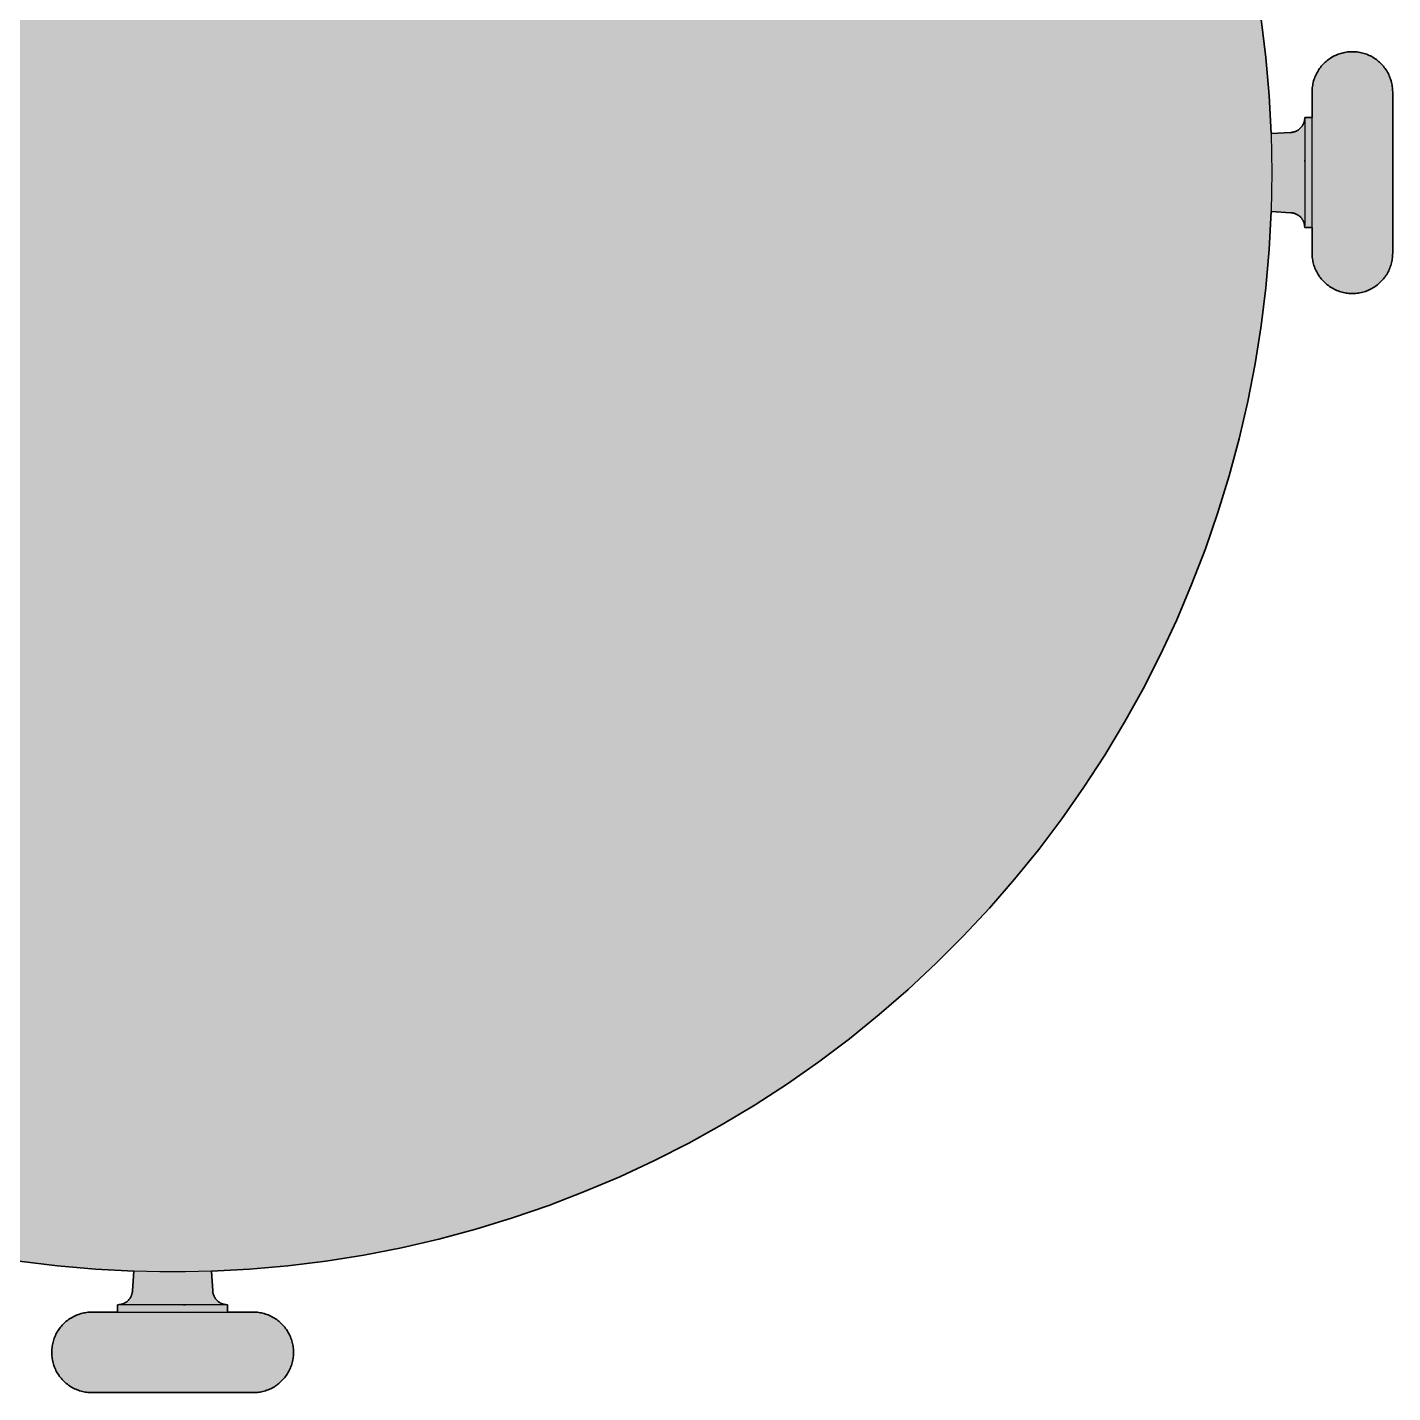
# Model space of a CAD drawing. Header units: millimetres. Extents: x 0 to 1608, y -168 to 498.
# Drawn here: x 1235.4 to 1608.1, y -168.4 to 204.2 of the extents above; entities that cross this region are included whole.
import ezdxf

# ---------------------------------------------------------------- set-up
doc = ezdxf.new("R2010")
doc.units = ezdxf.units.MM
doc.layers.add('Blocks', color=7, linetype='Continuous')
doc.layers.add('Blocks$Fill', color=7, linetype='Continuous', true_color=0xffffff)
doc.layers.add('Blocks$Inner', color=7, linetype='Continuous', lineweight=25, true_color=0x007f00)
doc.layers.add('Blocks$Outline', color=7, linetype='Continuous', lineweight=35, true_color=0xff3f3f)

# ---------------------------------------------------------------- blocks, each defined once
blk = doc.blocks.new('Rey Coffee Table Top')
at = {"layer": 'Blocks$Fill'}
blk.add_hatch(color=256, dxfattribs=at).paths.add_polyline_path([(657.81, -10.25), (657.81, -55.01), (657.79, -55.39), (657.76, -55.77), (657.71, -56.15), (657.65, -56.52), (657.58, -56.9), (657.5, -57.27), (657.4, -57.63), (657.29, -58), (657.17, -58.36), (657.03, -58.71), (656.89, -59.06), (656.73, -59.41), (656.56, -59.75), (656.37, -60.08), (656.18, -60.41), (655.98, -60.72), (655.76, -61.04), (655.53, -61.34), (655.3, -61.64), (655.05, -61.93), (654.79, -62.21), (654.53, -62.48), (654.25, -62.74), (653.97, -62.99), (653.67, -63.23), (653.37, -63.47), (653.07, -63.69), (652.75, -63.9), (652.43, -64.1), (652.1, -64.28), (651.76, -64.46), (651.42, -64.62), (651.07, -64.78), (650.72, -64.92), (650.36, -65.05), (650, -65.16), (649.63, -65.27), (649.26, -65.36), (648.89, -65.44), (648.52, -65.5), (648.14, -65.55), (647.76, -65.59), (647.39, -65.62), (647.01, -65.63), (646.63, -65.63), (646.25, -65.62), (645.87, -65.59), (645.49, -65.55), (645.11, -65.5), (644.74, -65.44), (644.37, -65.36), (644, -65.27), (643.63, -65.16), (643.27, -65.05), (642.92, -64.92), (642.56, -64.78), (642.22, -64.62), (641.87, -64.46), (641.54, -64.28), (641.21, -64.1), (640.88, -63.9), (640.57, -63.69), (640.26, -63.47), (639.96, -63.23), (639.67, -62.99), (639.38, -62.74), (639.11, -62.48), (638.84, -62.21), (638.58, -61.93), (638.34, -61.64), (638.1, -61.34), (637.87, -61.04), (637.66, -60.72), (637.45, -60.41), (637.26, -60.08), (637.08, -59.75), (636.91, -59.41), (636.75, -59.06), (636.6, -58.71), (636.47, -58.36), (636.34, -58), (636.23, -57.63), (636.14, -57.27), (636.05, -56.9), (635.98, -56.52), (635.92, -56.15), (635.88, -55.77), (635.84, -55.39), (635.82, -55.01), (635.82, -54.63), (635.82, -47.63), (633.84, -47.63), (633.79, -47.19), (633.78, -47.05), (633.76, -46.91), (633.73, -46.78), (633.7, -46.64), (633.66, -46.51), (633.62, -46.38), (633.58, -46.25), (633.53, -46.12), (633.48, -45.99), (633.42, -45.87), (633.36, -45.75), (633.29, -45.63), (633.22, -45.51), (633.15, -45.39), (633.07, -45.28), (632.99, -45.17), (632.9, -45.06), (632.81, -44.95), (632.72, -44.85), (632.63, -44.75), (632.53, -44.66), (632.42, -44.57), (632.32, -44.48), (632.21, -44.39), (632.1, -44.31), (631.98, -44.24), (631.87, -44.16), (631.75, -44.09), (631.63, -44.03), (631.5, -43.97), (631.38, -43.91), (631.25, -43.86), (631.12, -43.81), (630.99, -43.77), (630.86, -43.73), (630.73, -43.69), (630.59, -43.66), (630.46, -43.64), (630.32, -43.62), (630.18, -43.6), (630.05, -43.59), (630.05, -43.59), (630.04, -43.58), (624.63, -43.29), (623.16, -64.09), (621.88, -74.47), (620.24, -84.81), (618.24, -95.08), (615.89, -105.28), (613.18, -115.39), (610.11, -125.4), (606.7, -135.3), (602.95, -145.07), (598.86, -154.7), (594.43, -164.19), (589.68, -173.51), (584.61, -182.66), (579.21, -191.64), (573.51, -200.41), (567.51, -208.99), (561.21, -217.35), (554.62, -225.48), (547.76, -233.38), (540.62, -241.03), (533.22, -248.43), (525.56, -255.57), (517.66, -262.44), (509.53, -269.03), (501.17, -275.33), (492.6, -281.33), (483.82, -287.03), (474.85, -292.42), (465.69, -297.5), (456.37, -302.25), (446.88, -306.68), (437.25, -310.77), (427.48, -314.52), (417.58, -317.93), (407.57, -320.99), (397.47, -323.7), (387.27, -326.06), (376.99, -328.06), (366.66, -329.7), (356.27, -330.98), (345.84, -331.9), (335.47, -332.44), (335.76, -337.87), (335.78, -338.04), (335.81, -338.2), (335.84, -338.36), (335.87, -338.52), (335.91, -338.68), (335.94, -338.8), (335.98, -338.91), (336.02, -339.03), (336.07, -339.14), (336.12, -339.26), (336.17, -339.37), (336.22, -339.48), (336.28, -339.59), (336.35, -339.7), (336.42, -339.81), (336.49, -339.92), (336.56, -340.02), (336.64, -340.12), (336.72, -340.22), (336.81, -340.32), (336.9, -340.41), (336.99, -340.5), (337.08, -340.59), (337.18, -340.68), (337.28, -340.76), (337.38, -340.84), (337.49, -340.91), (337.59, -340.98), (337.7, -341.05), (337.81, -341.12), (337.92, -341.18), (338.04, -341.23), (338.15, -341.29), (338.27, -341.34), (338.38, -341.38), (338.5, -341.42), (338.62, -341.46), (338.73, -341.49), (338.85, -341.52), (338.97, -341.55), (339.1, -341.58), (339.24, -341.6), (339.37, -341.61), (339.82, -341.66), (339.82, -342.12), (339.82, -342.12), (339.82, -343.63), (347.2, -343.64), (347.58, -343.66), (347.95, -343.69), (348.33, -343.74), (348.71, -343.8), (349.08, -343.87), (349.45, -343.95), (349.82, -344.05), (350.18, -344.16), (350.54, -344.28), (350.89, -344.42), (351.24, -344.56), (351.59, -344.72), (351.93, -344.89), (352.26, -345.08), (352.59, -345.27), (352.91, -345.47), (353.22, -345.69), (353.53, -345.92), (353.82, -346.15), (354.11, -346.4), (354.39, -346.66), (354.66, -346.92), (354.92, -347.2), (355.17, -347.48), (355.42, -347.78), (355.65, -348.08), (355.87, -348.38), (356.08, -348.7), (356.28, -349.02), (356.47, -349.35), (356.64, -349.69), (356.81, -350.03), (356.96, -350.38), (357.1, -350.73), (357.23, -351.09), (357.35, -351.45), (357.45, -351.82), (357.54, -352.19), (357.62, -352.56), (357.68, -352.93), (357.74, -353.31), (357.78, -353.69), (357.8, -354.06), (357.81, -354.44), (357.81, -354.82), (357.8, -355.2), (357.78, -355.58), (357.74, -355.96), (357.68, -356.34), (357.62, -356.71), (357.54, -357.08), (357.45, -357.45), (357.35, -357.82), (357.23, -358.18), (357.1, -358.53), (356.96, -358.89), (356.81, -359.23), (356.64, -359.58), (356.47, -359.91), (356.28, -360.24), (356.08, -360.57), (355.87, -360.88), (355.65, -361.19), (355.42, -361.49), (355.17, -361.78), (354.92, -362.07), (354.66, -362.34), (354.39, -362.61), (354.11, -362.87), (353.82, -363.11), (353.53, -363.35), (353.22, -363.58), (352.91, -363.79), (352.59, -364), (352.26, -364.19), (351.93, -364.37), (351.59, -364.54), (351.24, -364.7), (350.89, -364.85), (350.54, -364.98), (350.18, -365.11), (349.82, -365.22), (349.45, -365.31), (349.08, -365.4), (348.71, -365.47), (348.33, -365.53), (347.95, -365.57), (347.58, -365.61), (347.2, -365.63), (302.44, -365.63), (302.06, -365.61), (301.68, -365.57), (301.3, -365.53), (300.93, -365.47), (300.55, -365.4), (300.18, -365.31), (299.82, -365.22), (299.45, -365.11), (299.09, -364.98), (298.74, -364.85), (298.39, -364.7), (298.04, -364.54), (297.7, -364.37), (297.37, -364.19), (297.04, -364), (296.72, -363.79), (296.41, -363.58), (296.11, -363.35), (295.81, -363.11), (295.52, -362.87), (295.24, -362.61), (294.97, -362.34), (294.71, -362.07), (294.46, -361.78), (294.22, -361.49), (293.98, -361.19), (293.76, -360.88), (293.55, -360.57), (293.35, -360.24), (293.17, -359.91), (292.99, -359.58), (292.82, -359.23), (292.67, -358.89), (292.53, -358.53), (292.4, -358.18), (292.29, -357.82), (292.18, -357.45), (292.09, -357.08), (292.01, -356.71), (291.95, -356.34), (291.9, -355.96), (291.86, -355.58), (291.83, -355.2), (291.82, -354.82), (291.82, -354.44), (291.83, -354.06), (291.86, -353.69), (291.9, -353.31), (291.95, -352.93), (292.01, -352.56), (292.09, -352.19), (292.18, -351.82), (292.29, -351.45), (292.4, -351.09), (292.53, -350.73), (292.67, -350.38), (292.82, -350.03), (292.99, -349.69), (293.17, -349.35), (293.35, -349.02), (293.55, -348.7), (293.76, -348.38), (293.98, -348.08), (294.22, -347.78), (294.46, -347.48), (294.71, -347.2), (294.97, -346.92), (295.24, -346.66), (295.52, -346.4), (295.81, -346.15), (296.11, -345.92), (296.41, -345.69), (296.72, -345.47), (297.04, -345.27), (297.37, -345.08), (297.7, -344.89), (298.04, -344.72), (298.39, -344.56), (298.74, -344.42), (299.09, -344.28), (299.45, -344.16), (299.82, -344.05), (300.18, -343.95), (300.55, -343.87), (300.93, -343.8), (301.3, -343.74), (301.68, -343.69), (302.06, -343.66), (302.44, -343.64), (302.82, -343.63), (309.82, -343.63), (309.82, -341.66), (310.26, -341.61), (310.4, -341.59), (310.54, -341.57), (310.67, -341.55), (310.81, -341.52), (310.94, -341.48), (311.07, -341.44), (311.2, -341.4), (311.33, -341.35), (311.46, -341.29), (311.58, -341.24), (311.7, -341.17), (311.82, -341.11), (311.94, -341.04), (312.06, -340.96), (312.17, -340.89), (312.28, -340.81), (312.39, -340.72), (312.5, -340.63), (312.6, -340.54), (312.7, -340.44), (312.79, -340.34), (312.88, -340.24), (312.97, -340.13), (313.06, -340.03), (313.14, -339.91), (313.21, -339.8), (313.29, -339.68), (313.36, -339.56), (313.42, -339.44), (313.48, -339.32), (313.54, -339.19), (313.59, -339.07), (313.64, -338.94), (313.68, -338.81), (313.72, -338.68), (313.76, -338.54), (313.79, -338.41), (313.81, -338.27), (313.83, -338.14), (313.85, -338), (313.86, -337.86), (313.87, -337.85), (314.24, -332.45), (293.36, -330.98), (282.98, -329.7), (272.64, -328.06), (262.37, -326.06), (252.17, -323.7), (242.06, -320.99), (232.05, -317.93), (222.15, -314.52), (212.38, -310.77), (202.75, -306.68), (193.26, -302.25), (183.94, -297.5), (174.79, -292.42), (165.81, -287.03), (157.04, -281.33), (148.46, -275.33), (140.1, -269.03), (131.97, -262.44), (124.07, -255.57), (116.42, -248.43), (109.02, -241.03), (101.88, -233.38), (95.01, -225.48), (88.42, -217.35), (82.12, -208.99), (76.12, -200.41), (70.42, -191.64), (65.03, -182.66), (59.95, -173.51), (55.2, -164.19), (50.77, -154.7), (46.68, -145.07), (42.93, -135.3), (39.52, -125.4), (36.46, -115.39), (33.75, -105.28), (31.39, -95.08), (29.39, -84.81), (27.75, -74.47), (26.47, -64.09), (25.55, -53.66), (25.01, -43.29), (19.58, -43.58), (19.41, -43.6), (19.25, -43.62), (19.09, -43.65), (18.93, -43.69), (18.77, -43.73), (18.65, -43.76), (18.54, -43.8), (18.42, -43.84), (18.31, -43.88), (18.19, -43.93), (18.08, -43.99), (17.97, -44.04), (17.86, -44.1), (17.75, -44.17), (17.64, -44.23), (17.53, -44.31), (17.43, -44.38), (17.33, -44.46), (17.23, -44.54), (17.13, -44.63), (17.04, -44.71), (16.95, -44.81), (16.86, -44.9), (16.77, -45), (16.69, -45.1), (16.61, -45.2), (16.54, -45.3), (16.47, -45.41), (16.4, -45.52), (16.33, -45.63), (16.27, -45.74), (16.21, -45.85), (16.16, -45.97), (16.11, -46.08), (16.07, -46.2), (16.03, -46.32), (15.99, -46.43), (15.96, -46.55), (15.93, -46.67), (15.9, -46.79), (15.87, -46.92), (15.85, -47.05), (15.84, -47.18), (15.79, -47.63), (13.82, -47.63), (13.81, -55.01), (13.79, -55.39), (13.76, -55.77), (13.71, -56.15), (13.65, -56.52), (13.58, -56.9), (13.5, -57.27), (13.4, -57.63), (13.29, -58), (13.17, -58.36), (13.03, -58.71), (12.89, -59.06), (12.73, -59.41), (12.56, -59.75), (12.37, -60.08), (12.18, -60.41), (11.98, -60.72), (11.76, -61.04), (11.53, -61.34), (11.3, -61.64), (11.05, -61.93), (10.79, -62.21), (10.53, -62.48), (10.25, -62.74), (9.97, -62.99), (9.67, -63.23), (9.37, -63.47), (9.07, -63.69), (8.75, -63.9), (8.43, -64.1), (8.1, -64.28), (7.76, -64.46), (7.42, -64.62), (7.07, -64.78), (6.72, -64.92), (6.36, -65.05), (6, -65.16), (5.63, -65.27), (5.26, -65.36), (4.89, -65.44), (4.52, -65.5), (4.14, -65.55), (3.76, -65.59), (3.39, -65.62), (3.01, -65.63), (2.63, -65.63), (2.25, -65.62), (1.87, -65.59), (1.49, -65.55), (1.11, -65.5), (0.74, -65.44), (0.37, -65.36), (0, -65.27), (-0.37, -65.16), (-0.73, -65.05), (-1.08, -64.92), (-1.44, -64.78), (-1.78, -64.62), (-2.13, -64.46), (-2.46, -64.28), (-2.79, -64.1), (-3.12, -63.9), (-3.43, -63.69), (-3.74, -63.47), (-4.04, -63.23), (-4.33, -62.99), (-4.62, -62.74), (-4.89, -62.48), (-5.16, -62.21), (-5.42, -61.93), (-5.66, -61.64), (-5.9, -61.34), (-6.13, -61.04), (-6.34, -60.72), (-6.55, -60.41), (-6.74, -60.08), (-6.92, -59.75), (-7.09, -59.41), (-7.25, -59.06), (-7.4, -58.71), (-7.53, -58.36), (-7.66, -58), (-7.77, -57.63), (-7.86, -57.27), (-7.95, -56.9), (-8.02, -56.52), (-8.08, -56.15), (-8.12, -55.77), (-8.16, -55.39), (-8.18, -55.01), (-8.18, -10.25), (-8.16, -9.87), (-8.12, -9.5), (-8.08, -9.12), (-8.02, -8.74), (-7.95, -8.37), (-7.86, -8), (-7.77, -7.63), (-7.66, -7.27), (-7.53, -6.91), (-7.4, -6.56), (-7.25, -6.21), (-7.09, -5.86), (-6.92, -5.52), (-6.74, -5.19), (-6.55, -4.86), (-6.34, -4.54), (-6.13, -4.23), (-5.9, -3.92), (-5.66, -3.63), (-5.42, -3.34), (-5.16, -3.06), (-4.89, -2.79), (-4.62, -2.53), (-4.33, -2.28), (-4.04, -2.03), (-3.74, -1.8), (-3.43, -1.58), (-3.12, -1.37), (-2.79, -1.17), (-2.46, -0.98), (-2.13, -0.81), (-1.78, -0.64), (-1.44, -0.49), (-1.08, -0.35), (-0.73, -0.22), (-0.37, -0.1), (0, 0), (0.37, 0.09), (0.74, 0.17), (1.11, 0.23), (1.49, 0.29), (1.87, 0.33), (2.25, 0.35), (2.63, 0.36), (3.01, 0.36), (3.39, 0.35), (3.76, 0.33), (4.14, 0.29), (4.52, 0.23), (4.89, 0.17), (5.26, 0.09), (5.63, 0), (6, -0.1), (6.36, -0.22), (6.72, -0.35), (7.07, -0.49), (7.42, -0.64), (7.76, -0.81), (8.1, -0.98), (8.43, -1.17), (8.75, -1.37), (9.07, -1.58), (9.37, -1.8), (9.67, -2.03), (9.97, -2.28), (10.25, -2.53), (10.53, -2.79), (10.79, -3.06), (11.05, -3.34), (11.3, -3.63), (11.53, -3.92), (11.76, -4.23), (11.98, -4.54), (12.18, -4.86), (12.37, -5.19), (12.56, -5.52), (12.73, -5.86), (12.89, -6.21), (13.03, -6.56), (13.17, -6.91), (13.29, -7.27), (13.4, -7.63), (13.5, -8), (13.58, -8.37), (13.65, -8.74), (13.71, -9.12), (13.76, -9.5), (13.79, -9.87), (13.81, -10.25), (13.82, -10.63), (13.82, -17.63), (15.79, -17.63), (15.84, -18.08), (15.86, -18.22), (15.88, -18.35), (15.9, -18.49), (15.93, -18.62), (15.97, -18.76), (16.01, -18.89), (16.05, -19.02), (16.1, -19.15), (16.16, -19.27), (16.21, -19.4), (16.28, -19.52), (16.34, -19.64), (16.41, -19.76), (16.49, -19.88), (16.56, -19.99), (16.64, -20.1), (16.73, -20.21), (16.82, -20.31), (16.91, -20.42), (17.01, -20.51), (17.11, -20.61), (17.21, -20.7), (17.32, -20.79), (17.42, -20.87), (17.54, -20.95), (17.65, -21.03), (17.77, -21.1), (17.88, -21.17), (18.01, -21.24), (18.13, -21.3), (18.26, -21.36), (18.38, -21.41), (18.51, -21.46), (18.64, -21.5), (18.77, -21.54), (18.91, -21.57), (19.04, -21.6), (19.18, -21.63), (19.31, -21.65), (19.45, -21.66), (19.59, -21.67), (19.59, -21.67), (19.6, -21.69), (25.01, -21.98), (26.47, -1.18), (27.75, 9.21), (29.39, 19.54), (31.39, 29.82), (33.75, 40.02), (36.46, 50.13), (39.52, 60.13), (42.93, 70.03), (46.68, 79.8), (50.77, 89.43), (55.2, 98.92), (59.95, 108.24), (65.03, 117.4), (70.42, 126.37), (76.12, 135.15), (82.12, 143.72), (88.42, 152.08), (95.01, 160.21), (101.88, 168.11), (109.02, 175.77), (116.42, 183.17), (124.07, 190.31), (131.97, 197.17), (140.1, 203.76), (148.46, 210.06), (157.04, 216.06), (165.81, 221.76), (174.79, 227.16), (183.94, 232.23), (193.26, 236.98), (202.75, 241.41), (212.38, 245.5), (222.15, 249.25), (232.05, 252.66), (242.06, 255.73), (252.17, 258.44), (262.37, 260.79), (272.64, 262.79), (282.98, 264.43), (293.36, 265.71), (303.79, 266.63), (314.16, 267.18), (313.87, 272.61), (313.85, 272.77), (313.83, 272.93), (313.8, 273.09), (313.76, 273.25), (313.72, 273.41), (313.69, 273.53), (313.65, 273.65), (313.61, 273.76), (313.57, 273.88), (313.52, 273.99), (313.46, 274.1), (313.41, 274.21), (313.35, 274.32), (313.28, 274.43), (313.22, 274.54), (313.14, 274.65), (313.07, 274.75), (312.99, 274.85), (312.91, 274.95), (312.82, 275.05), (312.74, 275.14), (312.64, 275.24), (312.55, 275.32), (312.45, 275.41), (312.35, 275.49), (312.25, 275.57), (312.15, 275.65), (312.04, 275.72), (311.93, 275.79), (311.82, 275.85), (311.71, 275.91), (311.6, 275.97), (311.48, 276.02), (311.37, 276.07), (311.25, 276.11), (311.13, 276.16), (311.02, 276.19), (310.9, 276.23), (310.78, 276.26), (310.66, 276.28), (310.53, 276.31), (310.4, 276.33), (310.26, 276.35), (309.82, 276.39), (309.82, 276.85), (309.82, 276.85), (309.82, 278.37), (302.44, 278.37), (302.06, 278.39), (301.68, 278.43), (301.3, 278.47), (300.93, 278.53), (300.55, 278.6), (300.18, 278.69), (299.82, 278.78), (299.45, 278.89), (299.09, 279.02), (298.74, 279.15), (298.39, 279.3), (298.04, 279.46), (297.7, 279.63), (297.37, 279.81), (297.04, 280), (296.72, 280.21), (296.41, 280.42), (296.11, 280.65), (295.81, 280.89), (295.52, 281.13), (295.24, 281.39), (294.97, 281.66), (294.71, 281.93), (294.46, 282.22), (294.22, 282.51), (293.98, 282.81), (293.76, 283.12), (293.55, 283.43), (293.35, 283.76), (293.17, 284.09), (292.99, 284.42), (292.82, 284.77), (292.67, 285.11), (292.53, 285.47), (292.4, 285.82), (292.29, 286.18), (292.18, 286.55), (292.09, 286.92), (292.01, 287.29), (291.95, 287.66), (291.9, 288.04), (291.86, 288.42), (291.83, 288.8), (291.82, 289.18), (291.82, 289.56), (291.83, 289.94), (291.86, 290.31), (291.9, 290.69), (291.95, 291.07), (292.01, 291.44), (292.09, 291.81), (292.18, 292.18), (292.29, 292.55), (292.4, 292.91), (292.53, 293.27), (292.67, 293.62), (292.82, 293.97), (292.99, 294.31), (293.17, 294.65), (293.35, 294.98), (293.55, 295.3), (293.76, 295.62), (293.98, 295.92), (294.22, 296.23), (294.46, 296.52), (294.71, 296.8), (294.97, 297.08), (295.24, 297.34), (295.52, 297.6), (295.81, 297.85), (296.11, 298.08), (296.41, 298.31), (296.72, 298.53), (297.04, 298.73), (297.37, 298.92), (297.7, 299.11), (298.04, 299.28), (298.39, 299.44), (298.74, 299.58), (299.09, 299.72), (299.45, 299.84), (299.82, 299.95), (300.18, 300.05), (300.55, 300.13), (300.93, 300.2), (301.3, 300.26), (301.68, 300.31), (302.06, 300.34), (302.44, 300.36), (347.2, 300.36), (347.58, 300.34), (347.95, 300.31), (348.33, 300.26), (348.71, 300.2), (349.08, 300.13), (349.45, 300.05), (349.82, 299.95), (350.18, 299.84), (350.54, 299.72), (350.89, 299.58), (351.24, 299.44), (351.59, 299.28), (351.93, 299.11), (352.26, 298.92), (352.59, 298.73), (352.91, 298.53), (353.22, 298.31), (353.53, 298.08), (353.82, 297.85), (354.11, 297.6), (354.39, 297.34), (354.66, 297.08), (354.92, 296.8), (355.17, 296.52), (355.42, 296.23), (355.65, 295.92), (355.87, 295.62), (356.08, 295.3), (356.28, 294.98), (356.47, 294.65), (356.64, 294.31), (356.81, 293.97), (356.96, 293.62), (357.1, 293.27), (357.23, 292.91), (357.35, 292.55), (357.45, 292.18), (357.54, 291.81), (357.62, 291.44), (357.68, 291.07), (357.74, 290.69), (357.78, 290.31), (357.8, 289.94), (357.81, 289.56), (357.81, 289.18), (357.8, 288.8), (357.78, 288.42), (357.74, 288.04), (357.68, 287.66), (357.62, 287.29), (357.54, 286.92), (357.45, 286.55), (357.35, 286.18), (357.23, 285.82), (357.1, 285.47), (356.96, 285.11), (356.81, 284.77), (356.64, 284.42), (356.47, 284.09), (356.28, 283.76), (356.08, 283.43), (355.87, 283.12), (355.65, 282.81), (355.42, 282.51), (355.17, 282.22), (354.92, 281.93), (354.66, 281.66), (354.39, 281.39), (354.11, 281.13), (353.82, 280.89), (353.53, 280.65), (353.22, 280.42), (352.91, 280.21), (352.59, 280), (352.26, 279.81), (351.93, 279.63), (351.59, 279.46), (351.24, 279.3), (350.89, 279.15), (350.54, 279.02), (350.18, 278.89), (349.82, 278.78), (349.45, 278.69), (349.08, 278.6), (348.71, 278.53), (348.33, 278.47), (347.95, 278.43), (347.58, 278.39), (347.2, 278.37), (346.82, 278.37), (339.82, 278.37), (339.82, 276.39), (339.37, 276.34), (339.23, 276.33), (339.1, 276.31), (338.96, 276.28), (338.83, 276.25), (338.69, 276.21), (338.56, 276.17), (338.43, 276.13), (338.3, 276.08), (338.18, 276.03), (338.05, 275.97), (337.93, 275.91), (337.81, 275.84), (337.69, 275.77), (337.57, 275.7), (337.46, 275.62), (337.35, 275.54), (337.24, 275.45), (337.14, 275.36), (337.03, 275.27), (336.94, 275.18), (336.84, 275.08), (336.75, 274.97), (336.66, 274.87), (336.58, 274.76), (336.5, 274.65), (336.42, 274.53), (336.35, 274.42), (336.28, 274.3), (336.21, 274.18), (336.15, 274.05), (336.09, 273.93), (336.04, 273.8), (335.99, 273.67), (335.95, 273.54), (335.91, 273.41), (335.88, 273.28), (335.85, 273.14), (335.82, 273.01), (335.8, 272.87), (335.79, 272.73), (335.77, 272.6), (335.47, 267.18), (356.27, 265.71), (366.66, 264.43), (376.99, 262.79), (387.27, 260.79), (397.47, 258.44), (407.57, 255.73), (417.58, 252.66), (427.48, 249.25), (437.25, 245.5), (446.88, 241.41), (456.37, 236.98), (465.69, 232.23), (474.85, 227.16), (483.82, 221.76), (492.6, 216.06), (501.17, 210.06), (509.53, 203.76), (517.66, 197.17), (525.56, 190.31), (533.22, 183.17), (540.62, 175.77), (547.75, 168.11), (554.62, 160.21), (561.21, 152.08), (567.51, 143.72), (573.51, 135.15), (579.21, 126.37), (584.61, 117.4), (589.68, 108.24), (594.43, 98.92), (598.86, 89.43), (602.95, 79.8), (606.7, 70.03), (610.11, 60.13), (613.18, 50.13), (615.89, 40.02), (618.24, 29.82), (620.24, 19.54), (621.88, 9.21), (623.16, -1.18), (624.08, -11.61), (624.63, -21.98), (630.06, -21.69), (630.22, -21.67), (630.38, -21.64), (630.54, -21.61), (630.7, -21.58), (630.86, -21.54), (630.98, -21.51), (631.1, -21.47), (631.21, -21.43), (631.33, -21.38), (631.44, -21.33), (631.55, -21.28), (631.66, -21.23), (631.77, -21.17), (631.88, -21.1), (631.99, -21.03), (632.1, -20.96), (632.2, -20.89), (632.3, -20.81), (632.4, -20.73), (632.5, -20.64), (632.59, -20.55), (632.69, -20.46), (632.77, -20.37), (632.86, -20.27), (632.94, -20.17), (633.02, -20.07), (633.1, -19.96), (633.17, -19.86), (633.24, -19.75), (633.3, -19.64), (633.36, -19.53), (633.42, -19.41), (633.47, -19.3), (633.52, -19.18), (633.56, -19.07), (633.61, -18.95), (633.64, -18.83), (633.68, -18.72), (633.71, -18.6), (633.73, -18.48), (633.76, -18.35), (633.78, -18.21), (633.8, -18.08), (633.84, -17.63), (634.3, -17.63), (634.3, -17.63), (635.82, -17.63), (635.82, -10.25), (635.84, -9.87), (635.88, -9.5), (635.92, -9.12), (635.98, -8.74), (636.05, -8.37), (636.14, -8), (636.23, -7.63), (636.34, -7.27), (636.47, -6.91), (636.6, -6.56), (636.75, -6.21), (636.91, -5.86), (637.08, -5.52), (637.26, -5.19), (637.45, -4.86), (637.66, -4.54), (637.87, -4.23), (638.1, -3.92), (638.34, -3.63), (638.58, -3.34), (638.84, -3.06), (639.11, -2.79), (639.38, -2.53), (639.67, -2.28), (639.96, -2.03), (640.26, -1.8), (640.57, -1.58), (640.88, -1.37), (641.21, -1.17), (641.54, -0.98), (641.87, -0.81), (642.22, -0.64), (642.56, -0.49), (642.92, -0.35), (643.27, -0.22), (643.63, -0.1), (644, 0), (644.37, 0.09), (644.74, 0.17), (645.11, 0.23), (645.49, 0.29), (645.87, 0.33), (646.25, 0.35), (646.63, 0.36), (647.01, 0.36), (647.39, 0.35), (647.76, 0.33), (648.14, 0.29), (648.52, 0.23), (648.89, 0.17), (649.26, 0.09), (649.63, 0), (650, -0.1), (650.36, -0.22), (650.72, -0.35), (651.07, -0.49), (651.42, -0.64), (651.76, -0.81), (652.1, -0.98), (652.43, -1.17), (652.75, -1.37), (653.07, -1.58), (653.37, -1.8), (653.67, -2.03), (653.97, -2.28), (654.25, -2.53), (654.53, -2.79), (654.79, -3.06), (655.05, -3.34), (655.3, -3.63), (655.53, -3.92), (655.76, -4.23), (655.98, -4.54), (656.18, -4.86), (656.37, -5.19), (656.56, -5.52), (656.73, -5.86), (656.89, -6.21), (657.03, -6.56), (657.17, -6.91), (657.29, -7.27), (657.4, -7.63), (657.5, -8), (657.58, -8.37), (657.65, -8.74), (657.71, -9.12), (657.76, -9.5), (657.79, -9.87)], flags=0)
at = {"layer": 'Blocks$Inner'}
for points in [[(621.88, 9.21), (623.16, -1.18), (624.08, -11.61), (624.63, -22.06), (624.77, -27.35), (624.82, -32.63), (624.77, -37.92), (624.63, -43.21), (624.08, -53.66), (623.16, -64.09), (621.88, -74.47), (620.24, -84.81), (618.24, -95.08), (615.89, -105.28), (613.18, -115.39), (610.11, -125.4), (606.7, -135.3), (602.95, -145.07), (598.86, -154.7), (594.43, -164.19), (589.68, -173.51), (584.61, -182.66), (579.21, -191.64), (573.51, -200.41), (567.51, -208.99), (561.21, -217.35), (554.62, -225.48), (547.76, -233.38), (540.62, -241.03), (533.22, -248.43), (525.56, -255.57), (517.66, -262.44), (509.53, -269.03), (501.17, -275.33), (492.6, -281.33), (483.82, -287.03), (474.85, -292.42), (465.69, -297.5), (456.37, -302.25), (446.88, -306.68), (437.25, -310.77), (427.48, -314.52), (417.58, -317.93), (407.57, -320.99), (397.47, -323.7), (387.27, -326.06), (376.99, -328.06), (366.66, -329.7), (356.27, -330.98), (345.84, -331.9), (335.39, -332.45), (328.34, -332.61), (321.29, -332.61), (314.24, -332.45), (303.79, -331.9), (293.36, -330.98), (282.98, -329.7)], [(624.63, -21.98), (630.06, -21.69), (630.22, -21.67), (630.38, -21.64), (630.54, -21.61), (630.7, -21.58), (630.86, -21.54), (630.98, -21.51), (631.1, -21.47), (631.21, -21.43), (631.33, -21.38), (631.44, -21.33), (631.55, -21.28), (631.66, -21.23), (631.77, -21.17), (631.88, -21.1), (631.99, -21.03), (632.1, -20.96), (632.2, -20.89), (632.3, -20.81), (632.4, -20.73), (632.5, -20.64), (632.59, -20.55), (632.69, -20.46), (632.77, -20.37), (632.86, -20.27), (632.94, -20.17), (633.02, -20.07), (633.1, -19.96), (633.17, -19.86), (633.24, -19.75), (633.3, -19.64), (633.36, -19.53), (633.42, -19.41), (633.47, -19.3), (633.52, -19.18), (633.56, -19.07), (633.61, -18.95), (633.64, -18.83), (633.68, -18.72), (633.71, -18.6), (633.73, -18.48), (633.76, -18.35), (633.78, -18.21), (633.8, -18.08), (633.84, -17.63), (635.82, -17.63)], [(635.82, -47.63), (633.84, -47.63), (633.79, -47.19), (633.78, -47.05), (633.76, -46.91), (633.73, -46.78), (633.7, -46.64), (633.66, -46.51), (633.62, -46.38), (633.58, -46.25), (633.53, -46.12), (633.48, -45.99), (633.42, -45.87), (633.36, -45.75), (633.29, -45.63), (633.22, -45.51), (633.15, -45.39), (633.07, -45.28), (632.99, -45.17), (632.9, -45.06), (632.81, -44.95), (632.72, -44.85), (632.63, -44.75), (632.53, -44.66), (632.42, -44.57), (632.32, -44.48), (632.21, -44.39), (632.1, -44.31), (631.98, -44.24), (631.87, -44.16), (631.75, -44.09), (631.63, -44.03), (631.5, -43.97), (631.38, -43.91), (631.25, -43.86), (631.12, -43.81), (630.99, -43.77), (630.86, -43.73), (630.73, -43.69), (630.59, -43.66), (630.46, -43.64), (630.32, -43.62), (630.18, -43.6), (630.05, -43.59), (630.05, -43.58), (624.63, -43.29)], [(314.24, -332.45), (313.87, -337.86), (313.86, -337.86)], [(335.47, -332.44), (335.76, -337.87), (335.78, -338.04), (335.81, -338.2), (335.84, -338.36), (335.87, -338.52), (335.91, -338.68), (335.94, -338.8), (335.98, -338.91), (336.02, -339.03), (336.07, -339.14), (336.12, -339.26), (336.17, -339.37), (336.22, -339.48), (336.28, -339.59), (336.35, -339.7), (336.42, -339.81), (336.49, -339.92), (336.56, -340.02), (336.64, -340.12), (336.72, -340.22), (336.81, -340.32), (336.9, -340.41), (336.99, -340.5), (337.08, -340.59), (337.18, -340.68), (337.28, -340.76), (337.38, -340.84), (337.49, -340.91), (337.59, -340.98), (337.7, -341.05), (337.81, -341.12), (337.92, -341.18), (338.04, -341.23), (338.15, -341.29), (338.27, -341.34), (338.38, -341.38), (338.5, -341.42), (338.62, -341.46), (338.73, -341.49), (338.85, -341.52), (338.97, -341.55), (339.1, -341.58), (339.24, -341.6), (339.37, -341.61), (339.82, -341.66), (339.82, -343.63)], [(309.82, -343.63), (309.82, -341.66), (310.26, -341.61), (310.4, -341.59), (310.54, -341.57), (310.67, -341.55), (310.81, -341.52), (310.94, -341.48), (311.07, -341.44), (311.2, -341.4), (311.33, -341.35), (311.46, -341.29), (311.58, -341.24), (311.7, -341.17), (311.82, -341.11), (311.94, -341.04), (312.06, -340.96), (312.17, -340.89), (312.28, -340.81), (312.39, -340.72), (312.5, -340.63), (312.6, -340.54), (312.7, -340.44), (312.79, -340.34), (312.88, -340.24), (312.97, -340.13), (313.06, -340.03), (313.14, -339.91), (313.21, -339.8), (313.29, -339.68), (313.36, -339.56), (313.42, -339.44), (313.48, -339.32), (313.54, -339.19), (313.59, -339.07), (313.64, -338.94), (313.68, -338.81), (313.72, -338.68), (313.76, -338.54), (313.79, -338.41), (313.81, -338.27), (313.83, -338.14), (313.85, -338), (313.86, -337.86), (313.87, -337.85)], [(339.35, -341.63), (327.8, -341.63), (328.2, -341.63), (328.2, -341.63), (328.2, -341.63), (324.82, -341.63), (310.35, -341.63)]]:
    blk.add_lwpolyline(points, dxfattribs=at)
for points in [[(657.81, -10.25), (657.82, -10.63), (657.82, -54.63), (657.81, -55.01), (657.79, -55.39), (657.76, -55.77), (657.71, -56.15), (657.65, -56.52), (657.58, -56.9), (657.5, -57.27), (657.4, -57.63), (657.29, -58), (657.17, -58.36), (657.03, -58.71), (656.89, -59.06), (656.73, -59.41), (656.56, -59.75), (656.37, -60.08), (656.18, -60.41), (655.98, -60.72), (655.76, -61.04), (655.53, -61.34), (655.3, -61.64), (655.05, -61.93), (654.79, -62.21), (654.53, -62.48), (654.25, -62.74), (653.97, -62.99), (653.67, -63.23), (653.37, -63.47), (653.07, -63.69), (652.75, -63.9), (652.43, -64.1), (652.1, -64.28), (651.76, -64.46), (651.42, -64.62), (651.07, -64.78), (650.72, -64.92), (650.36, -65.05), (650, -65.16), (649.63, -65.27), (649.26, -65.36), (648.89, -65.44), (648.52, -65.5), (648.14, -65.55), (647.76, -65.59), (647.39, -65.62), (647.01, -65.63), (646.63, -65.63), (646.25, -65.62), (645.87, -65.59), (645.49, -65.55), (645.11, -65.5), (644.74, -65.44), (644.37, -65.36), (644, -65.27), (643.63, -65.16), (643.27, -65.05), (642.92, -64.92), (642.56, -64.78), (642.22, -64.62), (641.87, -64.46), (641.54, -64.28), (641.21, -64.1), (640.88, -63.9), (640.57, -63.69), (640.26, -63.47), (639.96, -63.23), (639.67, -62.99), (639.38, -62.74), (639.11, -62.48), (638.84, -62.21), (638.58, -61.93), (638.34, -61.64), (638.1, -61.34), (637.87, -61.04), (637.66, -60.72), (637.45, -60.41), (637.26, -60.08), (637.08, -59.75), (636.91, -59.41), (636.75, -59.06), (636.6, -58.71), (636.47, -58.36), (636.34, -58), (636.23, -57.63), (636.14, -57.27), (636.05, -56.9), (635.98, -56.52), (635.92, -56.15), (635.88, -55.77), (635.84, -55.39), (635.82, -55.01), (635.82, -54.63), (635.82, -10.63), (635.82, -10.25), (635.84, -9.87), (635.88, -9.5), (635.92, -9.12), (635.98, -8.74), (636.05, -8.37), (636.14, -8), (636.23, -7.63), (636.34, -7.27), (636.47, -6.91), (636.6, -6.56), (636.75, -6.21), (636.91, -5.86), (637.08, -5.52), (637.26, -5.19), (637.45, -4.86), (637.66, -4.54), (637.87, -4.23), (638.1, -3.92), (638.34, -3.63), (638.58, -3.34), (638.84, -3.06), (639.11, -2.79), (639.38, -2.53), (639.67, -2.28), (639.96, -2.03), (640.26, -1.8), (640.57, -1.58), (640.88, -1.37), (641.21, -1.17), (641.54, -0.98), (641.87, -0.81), (642.22, -0.64), (642.56, -0.49), (642.92, -0.35), (643.27, -0.22), (643.63, -0.1), (644, 0), (644.37, 0.09), (644.74, 0.17), (645.11, 0.23), (645.49, 0.29), (645.87, 0.33), (646.25, 0.35), (646.63, 0.36), (647.01, 0.36), (647.39, 0.35), (647.76, 0.33), (648.14, 0.29), (648.52, 0.23), (648.89, 0.17), (649.26, 0.09), (649.63, 0), (650, -0.1), (650.36, -0.22), (650.72, -0.35), (651.07, -0.49), (651.42, -0.64), (651.76, -0.81), (652.1, -0.98), (652.43, -1.17), (652.75, -1.37), (653.07, -1.58), (653.37, -1.8), (653.67, -2.03), (653.97, -2.28), (654.25, -2.53), (654.53, -2.79), (654.79, -3.06), (655.05, -3.34), (655.3, -3.63), (655.53, -3.92), (655.76, -4.23), (655.98, -4.54), (656.18, -4.86), (656.37, -5.19), (656.56, -5.52), (656.73, -5.86), (656.89, -6.21), (657.03, -6.56), (657.17, -6.91), (657.29, -7.27), (657.4, -7.63), (657.5, -8), (657.58, -8.37), (657.65, -8.74), (657.71, -9.12), (657.76, -9.5), (657.79, -9.87)], [(347.2, -365.63), (346.82, -365.63), (302.82, -365.63), (302.44, -365.63), (302.06, -365.61), (301.68, -365.57), (301.3, -365.53), (300.93, -365.47), (300.55, -365.4), (300.18, -365.31), (299.82, -365.22), (299.45, -365.11), (299.09, -364.98), (298.74, -364.85), (298.39, -364.7), (298.04, -364.54), (297.7, -364.37), (297.37, -364.19), (297.04, -364), (296.72, -363.79), (296.41, -363.58), (296.11, -363.35), (295.81, -363.11), (295.52, -362.87), (295.24, -362.61), (294.97, -362.34), (294.71, -362.07), (294.46, -361.78), (294.22, -361.49), (293.98, -361.19), (293.76, -360.88), (293.55, -360.57), (293.35, -360.24), (293.17, -359.91), (292.99, -359.58), (292.82, -359.23), (292.67, -358.89), (292.53, -358.53), (292.4, -358.18), (292.29, -357.82), (292.18, -357.45), (292.09, -357.08), (292.01, -356.71), (291.95, -356.34), (291.9, -355.96), (291.86, -355.58), (291.83, -355.2), (291.82, -354.82), (291.82, -354.44), (291.83, -354.06), (291.86, -353.69), (291.9, -353.31), (291.95, -352.93), (292.01, -352.56), (292.09, -352.19), (292.18, -351.82), (292.29, -351.45), (292.4, -351.09), (292.53, -350.73), (292.67, -350.38), (292.82, -350.03), (292.99, -349.69), (293.17, -349.35), (293.35, -349.02), (293.55, -348.7), (293.76, -348.38), (293.98, -348.08), (294.22, -347.78), (294.46, -347.48), (294.71, -347.2), (294.97, -346.92), (295.24, -346.66), (295.52, -346.4), (295.81, -346.15), (296.11, -345.92), (296.41, -345.69), (296.72, -345.47), (297.04, -345.27), (297.37, -345.08), (297.7, -344.89), (298.04, -344.72), (298.39, -344.56), (298.74, -344.42), (299.09, -344.28), (299.45, -344.16), (299.82, -344.05), (300.18, -343.95), (300.55, -343.87), (300.93, -343.8), (301.3, -343.74), (301.68, -343.69), (302.06, -343.66), (302.44, -343.64), (302.82, -343.63), (346.82, -343.63), (347.2, -343.64), (347.58, -343.66), (347.95, -343.69), (348.33, -343.74), (348.71, -343.8), (349.08, -343.87), (349.45, -343.95), (349.82, -344.05), (350.18, -344.16), (350.54, -344.28), (350.89, -344.42), (351.24, -344.56), (351.59, -344.72), (351.93, -344.89), (352.26, -345.08), (352.59, -345.27), (352.91, -345.47), (353.22, -345.69), (353.53, -345.92), (353.82, -346.15), (354.11, -346.4), (354.39, -346.66), (354.66, -346.92), (354.92, -347.2), (355.17, -347.48), (355.42, -347.78), (355.65, -348.08), (355.87, -348.38), (356.08, -348.7), (356.28, -349.02), (356.47, -349.35), (356.64, -349.69), (356.81, -350.03), (356.96, -350.38), (357.1, -350.73), (357.23, -351.09), (357.35, -351.45), (357.45, -351.82), (357.54, -352.19), (357.62, -352.56), (357.68, -352.93), (357.74, -353.31), (357.78, -353.69), (357.8, -354.06), (357.81, -354.44), (357.81, -354.82), (357.8, -355.2), (357.78, -355.58), (357.74, -355.96), (357.68, -356.34), (357.62, -356.71), (357.54, -357.08), (357.45, -357.45), (357.35, -357.82), (357.23, -358.18), (357.1, -358.53), (356.96, -358.89), (356.81, -359.23), (356.64, -359.58), (356.47, -359.91), (356.28, -360.24), (356.08, -360.57), (355.87, -360.88), (355.65, -361.19), (355.42, -361.49), (355.17, -361.78), (354.92, -362.07), (354.66, -362.34), (354.39, -362.61), (354.11, -362.87), (353.82, -363.11), (353.53, -363.35), (353.22, -363.58), (352.91, -363.79), (352.59, -364), (352.26, -364.19), (351.93, -364.37), (351.59, -364.54), (351.24, -364.7), (350.89, -364.85), (350.54, -364.98), (350.18, -365.11), (349.82, -365.22), (349.45, -365.31), (349.08, -365.4), (348.71, -365.47), (348.33, -365.53), (347.95, -365.57), (347.58, -365.61)]]:
    blk.add_lwpolyline(points, close=True, dxfattribs=at)
blk.add_polyline3d([(633.82, -18.1, 0), (633.82, -29.65, 0), (633.82, -29.25, 0), (633.82, -32.63, 0), (633.82, -47.1, 0)], dxfattribs=at)
at = {"layer": 'Blocks$Outline'}
for points in [[(621.88, 9.21), (623.16, -1.18), (624.08, -11.61), (624.63, -21.98)], [(635.82, -17.63), (635.82, -10.63), (635.82, -10.25), (635.84, -9.87), (635.88, -9.5), (635.92, -9.12), (635.98, -8.74), (636.05, -8.37), (636.14, -8), (636.23, -7.63), (636.34, -7.27), (636.47, -6.91), (636.6, -6.56), (636.75, -6.21), (636.91, -5.86), (637.08, -5.52), (637.26, -5.19), (637.45, -4.86), (637.66, -4.54), (637.87, -4.23), (638.1, -3.92), (638.34, -3.63), (638.58, -3.34), (638.84, -3.06), (639.11, -2.79), (639.38, -2.53), (639.67, -2.28), (639.96, -2.03), (640.26, -1.8), (640.57, -1.58), (640.88, -1.37), (641.21, -1.17), (641.54, -0.98), (641.87, -0.81), (642.22, -0.64), (642.56, -0.49), (642.92, -0.35), (643.27, -0.22), (643.63, -0.1), (644, 0), (644.37, 0.09), (644.74, 0.17), (645.11, 0.23), (645.49, 0.29), (645.87, 0.33), (646.25, 0.35), (646.63, 0.36), (647.01, 0.36), (647.39, 0.35), (647.76, 0.33), (648.14, 0.29), (648.52, 0.23), (648.89, 0.17), (649.26, 0.09), (649.63, 0), (650, -0.1), (650.36, -0.22), (650.72, -0.35), (651.07, -0.49), (651.42, -0.64), (651.76, -0.81), (652.1, -0.98), (652.43, -1.17), (652.75, -1.37), (653.07, -1.58), (653.37, -1.8), (653.67, -2.03), (653.97, -2.28), (654.25, -2.53), (654.53, -2.79), (654.79, -3.06), (655.05, -3.34), (655.3, -3.63), (655.53, -3.92), (655.76, -4.23), (655.98, -4.54), (656.18, -4.86), (656.37, -5.19), (656.56, -5.52), (656.73, -5.86), (656.89, -6.21), (657.03, -6.56), (657.17, -6.91), (657.29, -7.27), (657.4, -7.63), (657.5, -8), (657.58, -8.37), (657.65, -8.74), (657.71, -9.12), (657.76, -9.5), (657.79, -9.87), (657.81, -10.25)], [(657.81, -10.25), (657.82, -10.63), (657.82, -54.63), (657.81, -55.01), (657.79, -55.39), (657.76, -55.77), (657.71, -56.15), (657.65, -56.52), (657.58, -56.9), (657.5, -57.27), (657.4, -57.63), (657.29, -58), (657.17, -58.36), (657.03, -58.71), (656.89, -59.06), (656.73, -59.41), (656.56, -59.75), (656.37, -60.08), (656.18, -60.41), (655.98, -60.72), (655.76, -61.04), (655.53, -61.34), (655.3, -61.64), (655.05, -61.93), (654.79, -62.21), (654.53, -62.48), (654.25, -62.74), (653.97, -62.99), (653.67, -63.23), (653.37, -63.47), (653.07, -63.69), (652.75, -63.9), (652.43, -64.1), (652.1, -64.28), (651.76, -64.46), (651.42, -64.62), (651.07, -64.78), (650.72, -64.92), (650.36, -65.05), (650, -65.16), (649.63, -65.27), (649.26, -65.36), (648.89, -65.44), (648.52, -65.5), (648.14, -65.55), (647.76, -65.59), (647.39, -65.62), (647.01, -65.63), (646.63, -65.63), (646.25, -65.62), (645.87, -65.59), (645.49, -65.55), (645.11, -65.5), (644.74, -65.44), (644.37, -65.36), (644, -65.27), (643.63, -65.16), (643.27, -65.05), (642.92, -64.92), (642.56, -64.78), (642.22, -64.62), (641.87, -64.46), (641.54, -64.28), (641.21, -64.1), (640.88, -63.9), (640.57, -63.69), (640.26, -63.47), (639.96, -63.23), (639.67, -62.99), (639.38, -62.74), (639.11, -62.48), (638.84, -62.21), (638.58, -61.93), (638.34, -61.64), (638.1, -61.34), (637.87, -61.04), (637.66, -60.72), (637.45, -60.41), (637.26, -60.08), (637.08, -59.75), (636.91, -59.41), (636.75, -59.06), (636.6, -58.71), (636.47, -58.36), (636.34, -58), (636.23, -57.63), (636.14, -57.27), (636.05, -56.9), (635.98, -56.52), (635.92, -56.15), (635.88, -55.77), (635.84, -55.39), (635.82, -55.01), (635.82, -54.63), (635.82, -47.63)], [(624.63, -21.98), (630.06, -21.69), (630.22, -21.67), (630.38, -21.64), (630.54, -21.61), (630.7, -21.58), (630.86, -21.54), (630.98, -21.51), (631.1, -21.47), (631.21, -21.43), (631.33, -21.38), (631.44, -21.33), (631.55, -21.28), (631.66, -21.23), (631.77, -21.17), (631.88, -21.1), (631.99, -21.03), (632.1, -20.96), (632.2, -20.89), (632.3, -20.81), (632.4, -20.73), (632.5, -20.64), (632.59, -20.55), (632.69, -20.46), (632.77, -20.37), (632.86, -20.27), (632.94, -20.17), (633.02, -20.07), (633.1, -19.96), (633.17, -19.86), (633.24, -19.75), (633.3, -19.64), (633.36, -19.53), (633.42, -19.41), (633.47, -19.3), (633.52, -19.18), (633.56, -19.07), (633.61, -18.95), (633.64, -18.83), (633.68, -18.72), (633.71, -18.6), (633.73, -18.48), (633.76, -18.35), (633.78, -18.21), (633.8, -18.08), (633.84, -17.63), (634.3, -17.63)], [(634.3, -17.63), (634.3, -17.63)], [(634.3, -17.63), (635.82, -17.63)], [(314.24, -332.45), (303.79, -331.9), (293.36, -330.98), (282.98, -329.7)], [(624.63, -43.29), (624.08, -53.66), (623.16, -64.09), (621.88, -74.47), (620.24, -84.81), (618.24, -95.08), (615.89, -105.28), (613.18, -115.39), (610.11, -125.4), (606.7, -135.3), (602.95, -145.07), (598.86, -154.7), (594.43, -164.19), (589.68, -173.51), (584.61, -182.66), (579.21, -191.64), (573.51, -200.41), (567.51, -208.99), (561.21, -217.35), (554.62, -225.48), (547.76, -233.38), (540.62, -241.03), (533.22, -248.43), (525.56, -255.57), (517.66, -262.44), (509.53, -269.03), (501.17, -275.33), (492.6, -281.33), (483.82, -287.03), (474.85, -292.42), (465.69, -297.5), (456.37, -302.25), (446.88, -306.68), (437.25, -310.77), (427.48, -314.52), (417.58, -317.93), (407.57, -320.99), (397.47, -323.7), (387.27, -326.06), (376.99, -328.06), (366.66, -329.7), (356.27, -330.98), (345.84, -331.9), (335.47, -332.44)], [(630.04, -43.58), (624.63, -43.29)], [(630.05, -43.59), (630.04, -43.58)], [(635.82, -47.63), (633.84, -47.63), (633.79, -47.19), (633.78, -47.05), (633.76, -46.91), (633.73, -46.78), (633.7, -46.64), (633.66, -46.51), (633.62, -46.38), (633.58, -46.25), (633.53, -46.12), (633.48, -45.99), (633.42, -45.87), (633.36, -45.75), (633.29, -45.63), (633.22, -45.51), (633.15, -45.39), (633.07, -45.28), (632.99, -45.17), (632.9, -45.06), (632.81, -44.95), (632.72, -44.85), (632.63, -44.75), (632.53, -44.66), (632.42, -44.57), (632.32, -44.48), (632.21, -44.39), (632.1, -44.31), (631.98, -44.24), (631.87, -44.16), (631.75, -44.09), (631.63, -44.03), (631.5, -43.97), (631.38, -43.91), (631.25, -43.86), (631.12, -43.81), (630.99, -43.77), (630.86, -43.73), (630.73, -43.69), (630.59, -43.66), (630.46, -43.64), (630.32, -43.62), (630.18, -43.6), (630.05, -43.59), (630.05, -43.59)], [(313.87, -337.85), (314.24, -332.45)], [(335.47, -332.44), (335.76, -337.87), (335.78, -338.04), (335.81, -338.2), (335.84, -338.36), (335.87, -338.52), (335.91, -338.68), (335.94, -338.8), (335.98, -338.91), (336.02, -339.03), (336.07, -339.14), (336.12, -339.26), (336.17, -339.37), (336.22, -339.48), (336.28, -339.59), (336.35, -339.7), (336.42, -339.81), (336.49, -339.92), (336.56, -340.02), (336.64, -340.12), (336.72, -340.22), (336.81, -340.32), (336.9, -340.41), (336.99, -340.5), (337.08, -340.59), (337.18, -340.68), (337.28, -340.76), (337.38, -340.84), (337.49, -340.91), (337.59, -340.98), (337.7, -341.05), (337.81, -341.12), (337.92, -341.18), (338.04, -341.23), (338.15, -341.29), (338.27, -341.34), (338.38, -341.38), (338.5, -341.42), (338.62, -341.46), (338.73, -341.49), (338.85, -341.52), (338.97, -341.55), (339.1, -341.58), (339.24, -341.6), (339.37, -341.61), (339.82, -341.66), (339.82, -342.12)], [(309.82, -343.63), (309.82, -341.66), (310.26, -341.61), (310.4, -341.59), (310.54, -341.57), (310.67, -341.55), (310.81, -341.52), (310.94, -341.48), (311.07, -341.44), (311.2, -341.4), (311.33, -341.35), (311.46, -341.29), (311.58, -341.24), (311.7, -341.17), (311.82, -341.11), (311.94, -341.04), (312.06, -340.96), (312.17, -340.89), (312.28, -340.81), (312.39, -340.72), (312.5, -340.63), (312.6, -340.54), (312.7, -340.44), (312.79, -340.34), (312.88, -340.24), (312.97, -340.13), (313.06, -340.03), (313.14, -339.91), (313.21, -339.8), (313.29, -339.68), (313.36, -339.56), (313.42, -339.44), (313.48, -339.32), (313.54, -339.19), (313.59, -339.07), (313.64, -338.94), (313.68, -338.81), (313.72, -338.68), (313.76, -338.54), (313.79, -338.41), (313.81, -338.27), (313.83, -338.14), (313.85, -338), (313.86, -337.86), (313.87, -337.85)], [(339.82, -342.12), (339.82, -342.12)], [(339.82, -342.12), (339.82, -343.63)], [(347.2, -365.63), (346.82, -365.63), (302.82, -365.63), (302.44, -365.63), (302.06, -365.61), (301.68, -365.57), (301.3, -365.53), (300.93, -365.47), (300.55, -365.4), (300.18, -365.31), (299.82, -365.22), (299.45, -365.11), (299.09, -364.98), (298.74, -364.85), (298.39, -364.7), (298.04, -364.54), (297.7, -364.37), (297.37, -364.19), (297.04, -364), (296.72, -363.79), (296.41, -363.58), (296.11, -363.35), (295.81, -363.11), (295.52, -362.87), (295.24, -362.61), (294.97, -362.34), (294.71, -362.07), (294.46, -361.78), (294.22, -361.49), (293.98, -361.19), (293.76, -360.88), (293.55, -360.57), (293.35, -360.24), (293.17, -359.91), (292.99, -359.58), (292.82, -359.23), (292.67, -358.89), (292.53, -358.53), (292.4, -358.18), (292.29, -357.82), (292.18, -357.45), (292.09, -357.08), (292.01, -356.71), (291.95, -356.34), (291.9, -355.96), (291.86, -355.58), (291.83, -355.2), (291.82, -354.82), (291.82, -354.44), (291.83, -354.06), (291.86, -353.69), (291.9, -353.31), (291.95, -352.93), (292.01, -352.56), (292.09, -352.19), (292.18, -351.82), (292.29, -351.45), (292.4, -351.09), (292.53, -350.73), (292.67, -350.38), (292.82, -350.03), (292.99, -349.69), (293.17, -349.35), (293.35, -349.02), (293.55, -348.7), (293.76, -348.38), (293.98, -348.08), (294.22, -347.78), (294.46, -347.48), (294.71, -347.2), (294.97, -346.92), (295.24, -346.66), (295.52, -346.4), (295.81, -346.15), (296.11, -345.92), (296.41, -345.69), (296.72, -345.47), (297.04, -345.27), (297.37, -345.08), (297.7, -344.89), (298.04, -344.72), (298.39, -344.56), (298.74, -344.42), (299.09, -344.28), (299.45, -344.16), (299.82, -344.05), (300.18, -343.95), (300.55, -343.87), (300.93, -343.8), (301.3, -343.74), (301.68, -343.69), (302.06, -343.66), (302.44, -343.64), (302.82, -343.63), (309.82, -343.63)], [(339.82, -343.63), (346.82, -343.63), (347.2, -343.64), (347.58, -343.66), (347.95, -343.69), (348.33, -343.74), (348.71, -343.8), (349.08, -343.87), (349.45, -343.95), (349.82, -344.05), (350.18, -344.16), (350.54, -344.28), (350.89, -344.42), (351.24, -344.56), (351.59, -344.72), (351.93, -344.89), (352.26, -345.08), (352.59, -345.27), (352.91, -345.47), (353.22, -345.69), (353.53, -345.92), (353.82, -346.15), (354.11, -346.4), (354.39, -346.66), (354.66, -346.92), (354.92, -347.2), (355.17, -347.48), (355.42, -347.78), (355.65, -348.08), (355.87, -348.38), (356.08, -348.7), (356.28, -349.02), (356.47, -349.35), (356.64, -349.69), (356.81, -350.03), (356.96, -350.38), (357.1, -350.73), (357.23, -351.09), (357.35, -351.45), (357.45, -351.82), (357.54, -352.19), (357.62, -352.56), (357.68, -352.93), (357.74, -353.31), (357.78, -353.69), (357.8, -354.06), (357.81, -354.44), (357.81, -354.82), (357.8, -355.2), (357.78, -355.58), (357.74, -355.96), (357.68, -356.34), (357.62, -356.71), (357.54, -357.08), (357.45, -357.45), (357.35, -357.82), (357.23, -358.18), (357.1, -358.53), (356.96, -358.89), (356.81, -359.23), (356.64, -359.58), (356.47, -359.91), (356.28, -360.24), (356.08, -360.57), (355.87, -360.88), (355.65, -361.19), (355.42, -361.49), (355.17, -361.78), (354.92, -362.07), (354.66, -362.34), (354.39, -362.61), (354.11, -362.87), (353.82, -363.11), (353.53, -363.35), (353.22, -363.58), (352.91, -363.79), (352.59, -364), (352.26, -364.19), (351.93, -364.37), (351.59, -364.54), (351.24, -364.7), (350.89, -364.85), (350.54, -364.98), (350.18, -365.11), (349.82, -365.22), (349.45, -365.31), (349.08, -365.4), (348.71, -365.47), (348.33, -365.53), (347.95, -365.57), (347.58, -365.61), (347.2, -365.63)]]:
    blk.add_lwpolyline(points, dxfattribs=at)

msp = doc.modelspace()

# ---------------------------------------------------------------- block references
at = {"layer": 'Blocks'}
msp.add_blockref('Rey Coffee Table Top', (950.25, 197.22), dxfattribs=at)

doc.saveas('drawing.dxf')
